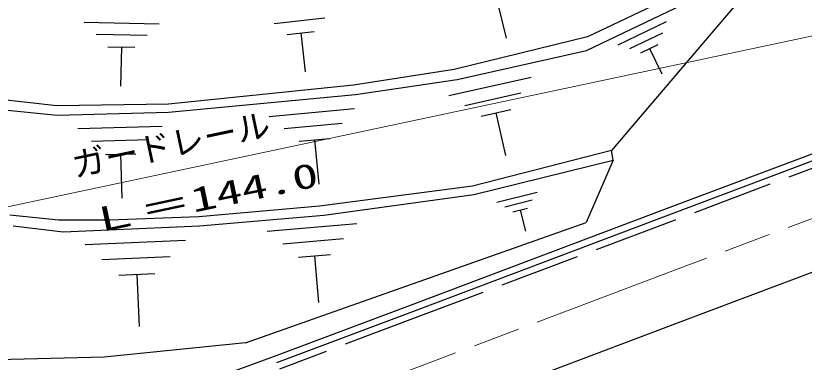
# Model space of a CAD drawing. Units: millimetres, scale not verified. Extents: x 40000 to 680000, y 20000 to 380000.
# Drawn here: x 418626 to 477348, y 271659 to 297494 of the extents above; entities that cross this region are included whole.
import ezdxf
from ezdxf.enums import TextEntityAlignment as Align

# ---------------------------------------------------------------- set-up
doc = ezdxf.new("R2010")
doc.units = ezdxf.units.MM
doc.header["$LTSCALE"] = 1000
doc.linetypes.add('CHAIN', pattern=[18.5, 12, -1.5, 3.5, -1.5])
doc.linetypes.add('DASHED', pattern=[7.5, 6, -1.5])
for name, color, linetype, lineweight in [('M-BGD', 7, 'Continuous', 25), ('M-BMK', 2, 'CHAIN', 13), ('M-STR-HTXT', 7, 'Continuous', 13)]:
    doc.layers.add(name, color=color, linetype=linetype, lineweight=lineweight)
doc.styles.add('ＭＳ ゴシック', font='')
doc.styles.get('ＭＳ ゴシック').set_extended_font_data('MS Gothic')

msp = doc.modelspace()

# ---------------------------------------------------------------- linework, layer by layer
at = {"layer": 'M-BGD'}
for p, q in [((474642, 302299), (461200, 295935)), ((461129, 294898), (474991, 301548)), ((474991, 301548), (462998, 287452)), ((454480, 298554), (455153, 295832)), ((441635, 297319), (437858, 296883)), ((423727, 297004), (429317, 296900)), ((463479, 295333), (467080, 297061)), ((428406, 296022), (424604, 296093)), ((438849, 296097), (440848, 296327)), ((439849, 296212), (440181, 293324)), ((466780, 296208), (464331, 295033)), ((461200, 295935), (451278, 293493)), ((425482, 295182), (427495, 295145)), ((426489, 295163), (426434, 292256)), ((451495, 292729), (461129, 294898)), ((465184, 294733), (466480, 295355)), ((465832, 295044), (466730, 293172)), ((451278, 293493), (443791, 292312)), ((443933, 291629), (451495, 292729)), ((450869, 291537), (457006, 292918)), ((443791, 292312), (429996, 290914)), ((421676, 290772), (415592, 291472)), ((429992, 290302), (443933, 291629)), ((456246, 291715), (452072, 290776)), ((429996, 290914), (421676, 290772)), ((416337, 290627), (421701, 290085)), ((421701, 290085), (429992, 290302)), ((437501, 289974), (443863, 290579)), ((453275, 290015), (455485, 290512)), ((454380, 290264), (455099, 287072)), ((423237, 289099), (429525, 289264)), ((442942, 289464), (438616, 289053)), ((439731, 288132), (442021, 288350)), ((467097, 283117), (481392, 288508)), ((428546, 288231), (424269, 288119)), ((440876, 288241), (441191, 284933)), ((467274, 282650), (481594, 288051)), ((425302, 287140), (427566, 287199)), ((426434, 287169), (426520, 283899)), ((462998, 287452), (452640, 284787)), ((463114, 286739), (462998, 287452)), ((452736, 284157), (463114, 286739)), ((463114, 286739), (461112, 282070)), ((452640, 284787), (441241, 283306)), ((454452, 283591), (457455, 284338)), ((441573, 282617), (452736, 284157)), ((457094, 283738), (455052, 283230)), ((441241, 283306), (432256, 282503)), ((448412, 276069), (467097, 283117)), ((455652, 282869), (456733, 283138)), ((421804, 282253), (418177, 282635)), ((432256, 282503), (425622, 282265)), ((432301, 281825), (441573, 282617)), ((448588, 275602), (467274, 282650)), ((456193, 283003), (456581, 281441)), ((425622, 282265), (421804, 282253)), ((435744, 273110), (461112, 282070)), ((437354, 281439), (444020, 282008)), ((418435, 281842), (422158, 281384)), ((422158, 281384), (432301, 281825)), ((423792, 280438), (431273, 280763)), ((443045, 280851), (438512, 280463)), ((470012, 275390), (484359, 280802)), ((439670, 279488), (442069, 279693)), ((440869, 279590), (441165, 276124)), ((430128, 279514), (425041, 279293)), ((426290, 278148), (428983, 278265)), ((427637, 278207), (427806, 274316)), ((437905, 272106), (448412, 276069)), ((438078, 271638), (448588, 275602)), ((451326, 268343), (470012, 275390)), ((435744, 273110), (425215, 272046)), ((425215, 272046), (411276, 271680)), ((429700, 269129), (437905, 272106))]:
    msp.add_line(p, q, dxfattribs=at)
at = {"layer": 'M-BGD', "linetype": 'DASHED'}
for p, q in [((481804, 287575), (467457, 282164)), ((467457, 282164), (448772, 275116)), ((448772, 275116), (438258, 271151))]:
    msp.add_line(p, q, dxfattribs=at)
at = {"layer": 'M-BMK'}
for p, q in [((487375, 285941), (468690, 278894)), ((468690, 278894), (450005, 271846)), ((450005, 271846), (431319, 264799))]:
    msp.add_line(p, q, dxfattribs=at)
at = {"layer": 'M-STR-HTXT'}
msp.add_line((482049, 296860), (414429, 282478), dxfattribs=at)

# ---------------------------------------------------------------- texts
at = {"layer": 'M-STR-HTXT', "style": 'ＭＳ ゴシック'}
msp.add_text('ガードレール', height=1833, rotation=11.949, dxfattribs=at).set_placement((423144, 284905), align=Align.BOTTOM_LEFT)
at = {"layer": 'M-STR-HTXT', "style": 'ＭＳ ゴシック', "width": 1.55}
msp.add_text('Ｌ＝144.0', height=1833, rotation=11.949, dxfattribs=at).set_placement((424379, 280666), align=Align.BOTTOM_LEFT)

doc.saveas('drawing.dxf')
